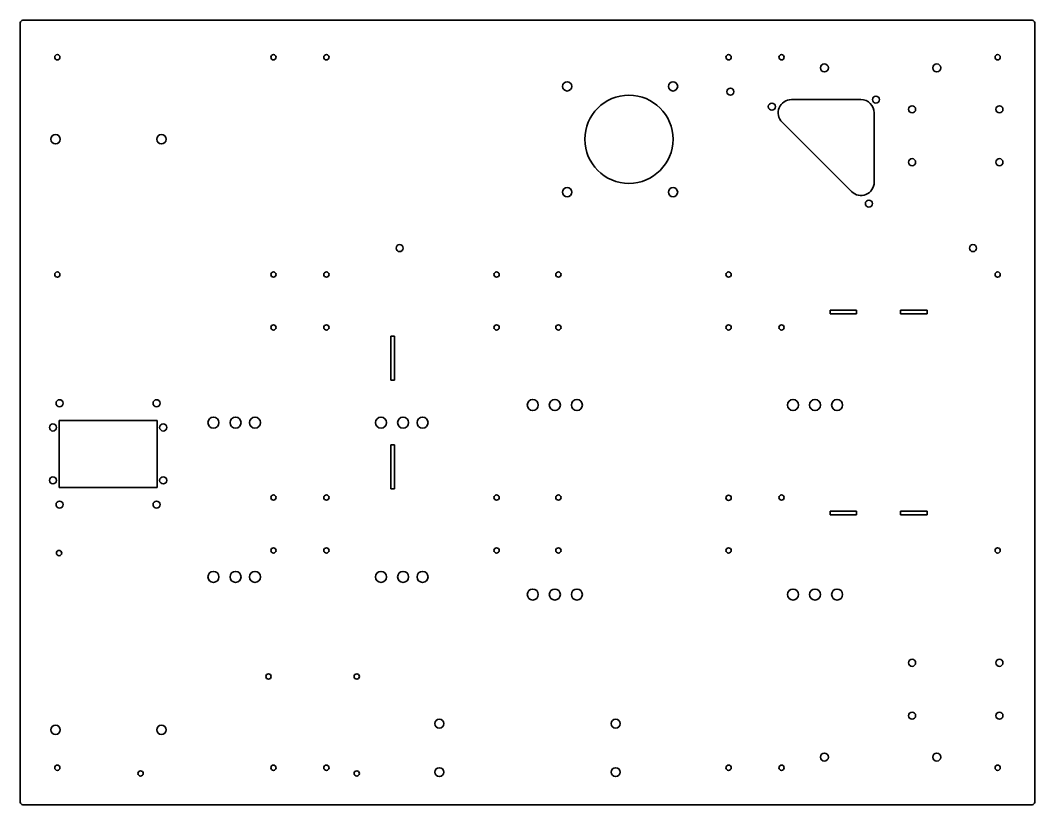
# Model space of a CAD drawing. Header units: inches. Extents: x 0 to 1150, y 0 to 890.
import ezdxf

# ---------------------------------------------------------------- set-up
doc = ezdxf.new("R2010")
doc.units = ezdxf.units.IN
doc.header["$MEASUREMENT"] = 0
doc.layers.add('SIMUMAK Visible (ISO)', color=7, linetype='Continuous', lineweight=35)

# ---------------------------------------------------------------- blocks, each defined once
blk = doc.blocks.new('GLD-SMT-04-CME01')
at = {"layer": 'SIMUMAK Visible (ISO)'}
for p, q in [((0, 3), (0, 887)), ((3, 890), (1147, 890)), ((1150, 887), (1150, 3)), ((874.2, 800), (953, 800)), ((968, 785), (968, 706.2)), ((942.4, 695.6), (863.6, 774.4)), ((918, 561), (948, 561)), ((918, 556.9), (918, 561)), ((948, 556.9), (918, 556.9)), ((948, 561), (948, 556.9)), ((998, 561), (1028, 561)), ((998, 556.9), (998, 561)), ((1028, 556.9), (998, 556.9)), ((1028, 561), (1028, 556.9)), ((420, 531.5), (424.1, 531.5)), ((420, 481.5), (420, 531.5)), ((424.1, 531.5), (424.1, 481.5)), ((424.1, 481.5), (420, 481.5)), ((44, 436), (155, 436)), ((44, 360), (44, 436)), ((155, 436), (155, 360)), ((420, 408.5), (424.1, 408.5)), ((420, 358.5), (420, 408.5)), ((424.1, 408.5), (424.1, 358.5)), ((155, 360), (44, 360)), ((424.1, 358.5), (420, 358.5)), ((918, 333.1), (948, 333.1)), ((918, 329), (918, 333.1)), ((948, 329), (918, 329)), ((948, 333.1), (948, 329)), ((998, 333.1), (1028, 333.1)), ((998, 329), (998, 333.1)), ((1028, 329), (998, 329)), ((1028, 333.1), (1028, 329)), ((1147, 0), (3, 0))]:
    blk.add_line(p, q, dxfattribs=at)
for centre, radius in [((42, 848), 3), ((287, 848), 3), ((347, 848), 3), ((803, 848), 3), ((863, 848), 3), ((1108, 848), 3), ((911.6, 836), 4.5), ((1039, 836), 4.5), ((620, 815), 5.25), ((740, 815), 5.25), ((690, 755), 50), ((805, 809), 4), ((852, 792), 4), ((970, 800), 4), ((1011, 789), 4), ((1110, 789), 4), ((40, 755), 5.25), ((160, 755), 5.25), ((1011, 729), 4), ((1110, 729), 4), ((620, 695), 5.25), ((740, 695), 5.25), ((962, 682), 4), ((430, 631.5), 4), ((1080, 631.5), 4), ((42, 601.5), 3), ((287, 601.5), 3), ((347, 601.5), 3), ((540, 601.5), 3), ((610, 601.5), 3), ((803, 601.5), 3), ((1108, 601.5), 3), ((287, 541.5), 3), ((347, 541.5), 3), ((540, 541.5), 3), ((610, 541.5), 3), ((803, 541.5), 3), ((863, 541.5), 3), ((44.5, 455.5), 4), ((154.5, 455.5), 4), ((581, 453.5), 6.25), ((606, 453.5), 6.25), ((631, 453.5), 6.25), ((876, 453.5), 6.25), ((901, 453.5), 6.25), ((926, 453.5), 6.25), ((219, 433.5), 6.25), ((244, 433.5), 6.25), ((266, 433.5), 6.25), ((409, 433.5), 6.25), ((434, 433.5), 6.25), ((456, 433.5), 6.25), ((37, 428), 4), ((162, 428), 4), ((37, 368), 4), ((162, 368), 4), ((287, 348.5), 3), ((347, 348.5), 3), ((540, 348.5), 3), ((610, 348.5), 3), ((803, 348.2), 3), ((863, 348.5), 3), ((44.5, 340.5), 4), ((154.5, 340.5), 4), ((44, 285.5), 3), ((287, 288.5), 3), ((347, 288.5), 3), ((540, 288.5), 3), ((610, 288.5), 3), ((803, 288.5), 3), ((1108, 288.5), 3), ((219, 258.5), 6.25), ((244, 258.5), 6.25), ((266, 258.5), 6.25), ((409, 258.5), 6.25), ((434, 258.5), 6.25), ((456, 258.5), 6.25), ((581, 238.5), 6.25), ((606, 238.5), 6.25), ((631, 238.5), 6.25), ((876, 238.5), 6.25), ((901, 238.5), 6.25), ((926, 238.5), 6.25), ((1011, 161), 4), ((1110, 161), 4), ((281.4, 145.5), 3), ((381.4, 145.5), 3), ((1011, 101), 4), ((1110, 101), 4), ((475, 92), 5), ((675, 92), 5), ((40, 85), 5.25), ((160, 85), 5.25), ((911.6, 54), 4.5), ((1039, 54), 4.5), ((42, 42), 3), ((136.4, 35.5), 3), ((287, 42), 3), ((347, 42), 3), ((381.4, 35.5), 3), ((475, 37), 5), ((675, 37), 5), ((803, 42), 3), ((863, 42), 3), ((1108, 42), 3)]:
    blk.add_circle(centre, radius, dxfattribs=at)
at = {"layer": 'SIMUMAK Visible (ISO)', "extrusion": (0, 0, -1)}
for centre, start, end in [((-3, 887), 0, 90), ((-1147, 887), 90, 180), ((-3, 3), 270, 0), ((-1147, 3), 180, 270)]:
    blk.add_arc(centre, 3, start, end, dxfattribs=at)
at = {"layer": 'SIMUMAK Visible (ISO)'}
for centre, start, end in [((874.2, 785), 90, 225), ((953, 785), 0, 90), ((953, 706.2), 225, 0)]:
    blk.add_arc(centre, 15, start, end, dxfattribs=at)

msp = doc.modelspace()

# ---------------------------------------------------------------- block references
msp.add_blockref('GLD-SMT-04-CME01', (0, 0))

doc.saveas('drawing.dxf')
